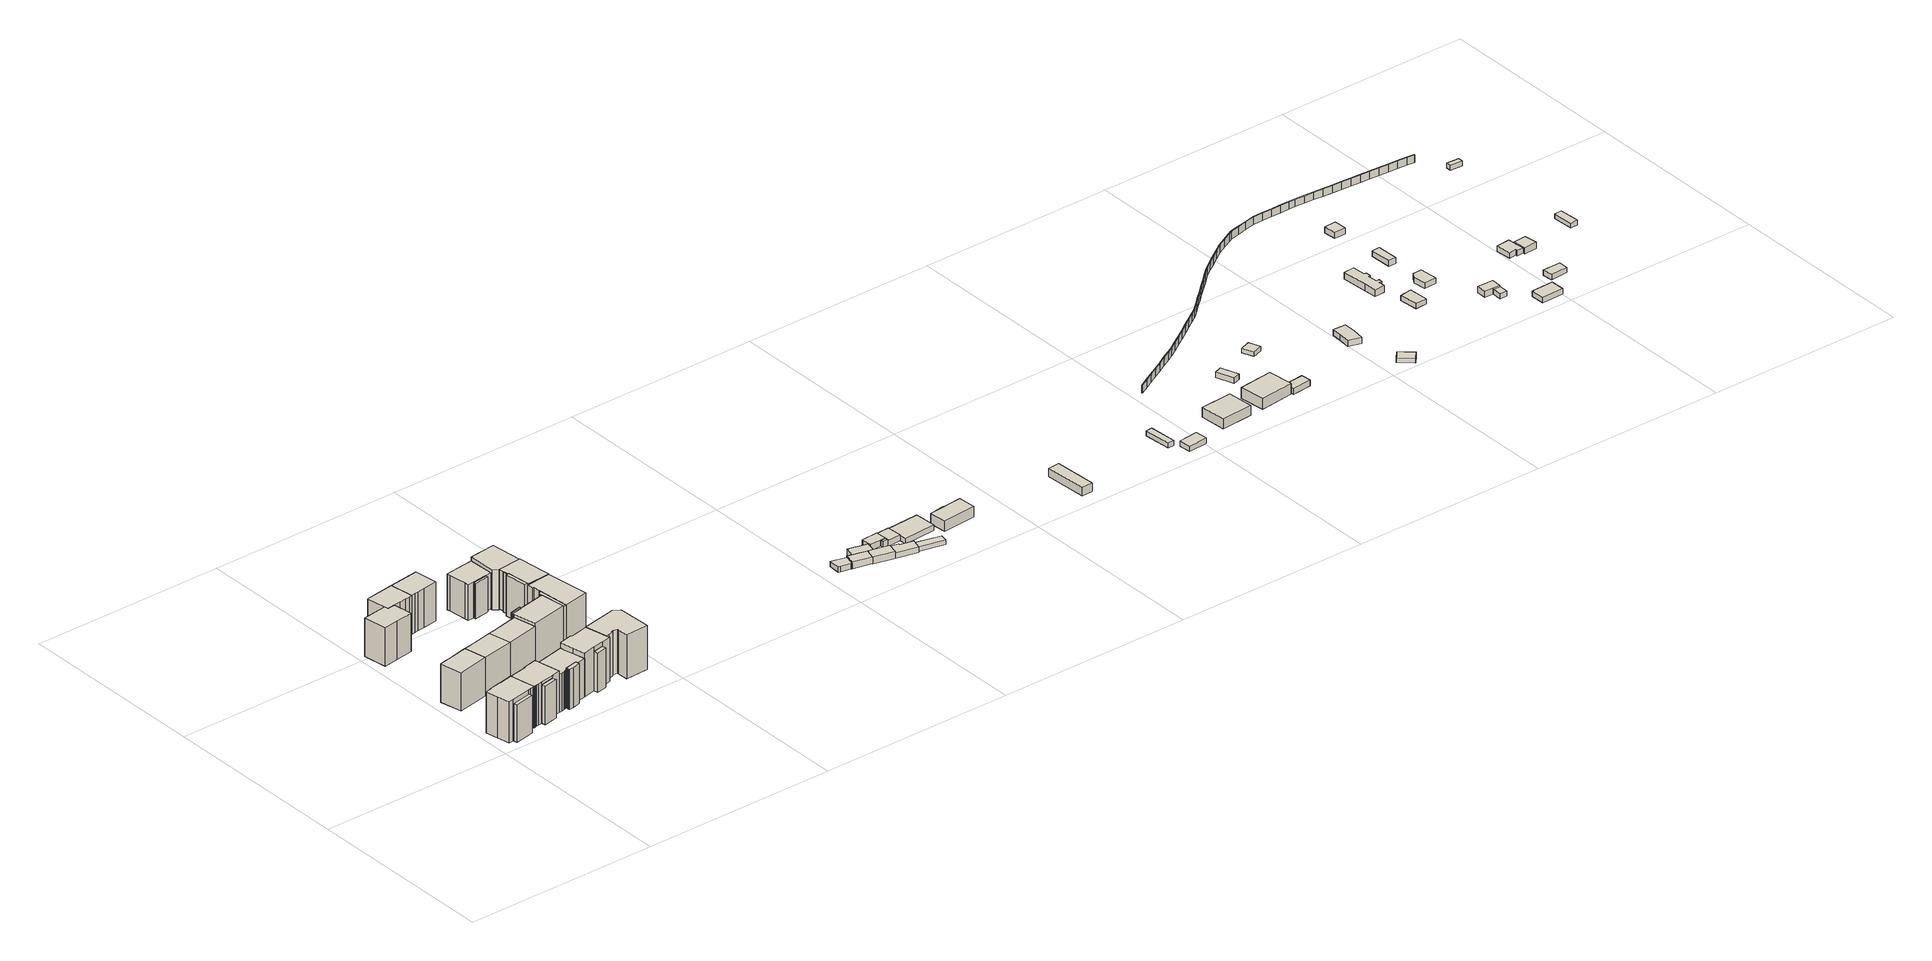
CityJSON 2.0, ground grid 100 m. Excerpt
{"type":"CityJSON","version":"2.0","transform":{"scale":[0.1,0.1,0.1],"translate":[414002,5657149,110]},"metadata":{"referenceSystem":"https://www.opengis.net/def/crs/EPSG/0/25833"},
"CityObjects":{
"building1":{"type":"Building","attributes":{"Gemeindeschluessel":14612000,"Geometrietyp2DReferenz":"3000","function":"31001_9998","roofType":"9999"},"children":["building1-1","building1-2"]},
"building1-1":{"type":"BuildingPart","attributes":{"Dachtyp_tdc":"tdcGableRoof","Dachneigung":29.09,"QualitaetDacherkennung":64,"Geometrietyp2DReferenz":"3000","measuredHeight":23.02,"roofType":"3100"},"parents":["building1"],"geometry":[{"type":"Solid","lod":"1","boundaries":[[[[0,1,2,3,4,5,6,7,8,9,10,11,12,13,14]],[[15,16,17,18,19,20,21,22,23,24,25,26,27,28,29]],[[14,16,15,0]],[[13,17,16,14]],[[12,18,17,13]],[[11,19,18,12]],[[10,20,19,11]],[[9,21,20,10]],[[8,22,21,9]],[[7,23,22,8]],[[6,24,23,7]],[[5,25,24,6]],[[4,26,25,5]],[[3,27,26,4]],[[2,28,27,3]],[[1,29,28,2]],[[0,15,29,1]]]]}]},
"building1-2":{"type":"BuildingPart","attributes":{"Dachtyp_tdc":"tdcGableRoof","Dachneigung":12.36,"QualitaetDacherkennung":15,"Geometrietyp2DReferenz":"3000","measuredHeight":20.59,"roofType":"3100"},"parents":["building1"],"geometry":[{"type":"Solid","lod":"1","boundaries":[[[[30,31,32,33]],[[34,35,18,17]],[[33,35,34,30]],[[32,18,35,33]],[[31,17,18,32]],[[30,34,17,31]]]]}]},
"building2":{"type":"Building","attributes":{"Dachtyp_tdc":"tdcFreeFormRoof","Gemeindeschluessel":14612000,"Dachneigung":36.77,"QualitaetDacherkennung":71,"Geometrietyp2DReferenz":"3000","measuredHeight":21.9,"function":"31001_9998","roofType":"5000"},"geometry":[{"type":"Solid","lod":"1","boundaries":[[[[36,37,38,39,40,41]],[[42,43,44,45,46,47]],[[41,43,42,36]],[[40,44,43,41]],[[39,45,44,40]],[[38,46,45,39]],[[37,47,46,38]],[[36,42,47,37]]]]}]},
"building3":{"type":"Building","attributes":{"Gemeindeschluessel":14612000,"Geometrietyp2DReferenz":"3000","function":"31001_9998","roofType":"9999"},"children":["building3-1","building3-2"]},
"building3-1":{"type":"BuildingPart","attributes":{"Dachtyp_tdc":"tdcFreeFormRoof","Dachneigung":67.17,"QualitaetDacherkennung":20,"Geometrietyp2DReferenz":"3000","measuredHeight":20.75,"roofType":"5000"},"parents":["building3"],"geometry":[{"type":"Solid","lod":"1","boundaries":[[[[48,49,50,51,52]],[[53,54,55,56,57]],[[52,54,53,48]],[[51,55,54,52]],[[50,56,55,51]],[[49,57,56,50]],[[48,53,57,49]]]]}]},
"building3-2":{"type":"BuildingPart","attributes":{"Dachtyp_tdc":"tdcGableRoof","Dachneigung":30.99,"QualitaetDacherkennung":61,"Geometrietyp2DReferenz":"3000","measuredHeight":23.22,"roofType":"3100"},"parents":["building3"],"geometry":[{"type":"Solid","lod":"1","boundaries":[[[[58,59,60,61,62,63,64,65,66,67,68,69,70,71,72,73,74]],[[57,56,75,76,77,78,79,80,81,82,83,84,85,86,87,88,53]],[[74,56,57,58]],[[73,75,56,74]],[[72,76,75,73]],[[71,77,76,72]],[[70,78,77,71]],[[69,79,78,70]],[[68,80,79,69]],[[67,81,80,68]],[[66,82,81,67]],[[65,83,82,66]],[[64,84,83,65]],[[63,85,84,64]],[[62,86,85,63]],[[61,87,86,62]],[[60,88,87,61]],[[59,53,88,60]],[[58,57,53,59]]]]}]},
"building4":{"type":"Building","attributes":{"Dachtyp_tdc":"tdcFreeFormRoof","Gemeindeschluessel":14612000,"Dachneigung":37.28,"QualitaetDacherkennung":62,"Geometrietyp2DReferenz":"3000","measuredHeight":21.94,"function":"31001_9998","roofType":"5000"},"geometry":[{"type":"Solid","lod":"1","boundaries":[[[[89,90,91,92,93,94,95]],[[96,97,98,99,100,101,102]],[[95,97,96,89]],[[94,98,97,95]],[[93,99,98,94]],[[92,100,99,93]],[[91,101,100,92]],[[90,102,101,91]],[[89,96,102,90]]]]}]},
"building5":{"type":"Building","attributes":{"Dachtyp_tdc":"tdcGableRoof","Gemeindeschluessel":14612000,"Dachneigung":36.84,"QualitaetDacherkennung":70,"Geometrietyp2DReferenz":"3000","measuredHeight":21.82,"function":"31001_9998","roofType":"3100"},"geometry":[{"type":"Solid","lod":"1","boundaries":[[[[103,37,104,105,106,107,108,38]],[[109,110,111,112,113,114,115,116]],[[38,110,109,103]],[[108,111,110,38]],[[107,112,111,108]],[[106,113,112,107]],[[105,114,113,106]],[[104,115,114,105]],[[37,116,115,104]],[[103,109,116,37]]]]}]},
"building6":{"type":"Building","attributes":{"Gemeindeschluessel":14612000,"Geometrietyp2DReferenz":"3000","function":"31001_9998","roofType":"9999"},"children":["building6-1","building6-2"]},
"building6-1":{"type":"BuildingPart","attributes":{"Dachtyp_tdc":"tdcPolyFlatRoof","Dachneigung":38.68,"QualitaetDacherkennung":18,"Geometrietyp2DReferenz":"3000","measuredHeight":21.32,"roofType":"2100"},"parents":["building6"],"geometry":[{"type":"Solid","lod":"1","boundaries":[[[[117,118,119,120,121,122,123,124,125]],[[126,127,128,129,130,131,132,133,134]],[[125,127,126,117]],[[124,128,127,125]],[[123,129,128,124]],[[122,130,129,123]],[[121,131,130,122]],[[120,132,131,121]],[[119,133,132,120]],[[118,134,133,119]],[[117,126,134,118]]]]}]},
"building6-2":{"type":"BuildingPart","attributes":{"Dachtyp_tdc":"tdcCutGableRoof","Dachneigung":0.071,"QualitaetDacherkennung":65,"Geometrietyp2DReferenz":"3000","measuredHeight":22.11,"roofType":"9999"},"parents":["building6"],"geometry":[{"type":"Solid","lod":"1","boundaries":[[[[135,136,137,138,139,140,141,142,143,144,145,146,147,148,149]],[[150,151,152,153,154,127,126,134,155,156,157,158,159,160,161]],[[149,151,150,135]],[[148,152,151,149]],[[147,153,152,148]],[[146,154,153,147]],[[145,127,154,146]],[[144,126,127,145]],[[143,134,126,144]],[[142,155,134,143]],[[141,156,155,142]],[[140,157,156,141]],[[139,158,157,140]],[[138,159,158,139]],[[137,160,159,138]],[[136,161,160,137]],[[135,150,161,136]]]]}]},
"building7":{"type":"Building","attributes":{"Dachtyp_tdc":"tdcFreeFormRoof","Gemeindeschluessel":14612000,"Dachneigung":36.92,"QualitaetDacherkennung":61,"Geometrietyp2DReferenz":"3000","measuredHeight":22,"function":"31001_9998","roofType":"5000"},"geometry":[{"type":"Solid","lod":"1","boundaries":[[[[162,163,164,165,95,94,93,166,167,168]],[[169,170,171,172,173,174,175,176,177,178]],[[168,170,169,162]],[[167,171,170,168]],[[166,172,171,167]],[[93,173,172,166]],[[94,174,173,93]],[[95,175,174,94]],[[165,176,175,95]],[[164,177,176,165]],[[163,178,177,164]],[[162,169,178,163]]]]}]},
"building8":{"type":"Building","attributes":{"Dachtyp_tdc":"tdcGableRoof","Gemeindeschluessel":14612000,"Dachneigung":36.83,"QualitaetDacherkennung":70,"Geometrietyp2DReferenz":"3000","measuredHeight":21.77,"function":"31001_9998","roofType":"3100"},"geometry":[{"type":"Solid","lod":"1","boundaries":[[[[179,180,181,182,106,104]],[[183,184,185,186,187,188]],[[104,184,183,179]],[[106,185,184,104]],[[182,186,185,106]],[[181,187,186,182]],[[180,188,187,181]],[[179,183,188,180]]]]}]},
"building9":{"type":"Building","attributes":{"Dachtyp_tdc":"tdcFreeFormRoof","Gemeindeschluessel":14612000,"Dachneigung":37.14,"QualitaetDacherkennung":63,"Geometrietyp2DReferenz":"3000","measuredHeight":22.23,"function":"31001_9998","roofType":"5000"},"geometry":[{"type":"Solid","lod":"1","boundaries":[[[[162,189,190,191,192,193,163]],[[194,195,196,197,198,199,200]],[[163,195,194,162]],[[193,196,195,163]],[[192,197,196,193]],[[191,198,197,192]],[[190,199,198,191]],[[189,200,199,190]],[[162,194,200,189]]]]}]},
"building10":{"type":"Building","attributes":{"Gemeindeschluessel":14612000,"Geometrietyp2DReferenz":"3000","function":"31001_9998","roofType":"9999"},"children":["building10-1","building10-2"]},
"building10-1":{"type":"BuildingPart","attributes":{"Dachtyp_tdc":"tdcFreeFormRoof","Dachneigung":75.57,"QualitaetDacherkennung":15,"Geometrietyp2DReferenz":"3000","measuredHeight":22.16,"roofType":"5000"},"parents":["building10"],"geometry":[{"type":"Solid","lod":"1","boundaries":[[[[201,202,203,204,205]],[[206,207,208,209,210]],[[205,207,206,201]],[[204,208,207,205]],[[203,209,208,204]],[[202,210,209,203]],[[201,206,210,202]]]]}]},
"building10-2":{"type":"BuildingPart","attributes":{"Dachtyp_tdc":"tdcGableRoof","Dachneigung":10,"QualitaetDacherkennung":59,"Geometrietyp2DReferenz":"3000","measuredHeight":22.99,"roofType":"3100"},"parents":["building10"],"geometry":[{"type":"Solid","lod":"1","boundaries":[[[[211,212,213,214,215,216,217,218,219,220,221,222,223,224,225]],[[226,209,208,207,227,228,229,230,231,232,233,234,235,236,237]],[[225,209,226,211]],[[224,208,209,225]],[[223,207,208,224]],[[222,227,207,223]],[[221,228,227,222]],[[220,229,228,221]],[[219,230,229,220]],[[218,231,230,219]],[[217,232,231,218]],[[216,233,232,217]],[[215,234,233,216]],[[214,235,234,215]],[[213,236,235,214]],[[212,237,236,213]],[[211,226,237,212]]]]}]},
"building11":{"type":"Building","attributes":{"Gemeindeschluessel":14612000,"Geometrietyp2DReferenz":"3000","function":"31001_9998","roofType":"9999"},"children":["building11-1","building11-2"]},
"building11-1":{"type":"BuildingPart","attributes":{"Dachtyp_tdc":"tdcFreeFormRoof","Dachneigung":55.86,"QualitaetDacherkennung":18,"Geometrietyp2DReferenz":"3000","measuredHeight":21.48,"roofType":"5000"},"parents":["building11"],"geometry":[{"type":"Solid","lod":"1","boundaries":[[[[238,239,240,241]],[[242,243,244,245]],[[241,243,242,238]],[[240,244,243,241]],[[239,245,244,240]],[[238,242,245,239]]]]}]},
"building11-2":{"type":"BuildingPart","attributes":{"Dachtyp_tdc":"tdcHipRoof","Dachneigung":10.14,"QualitaetDacherkennung":20,"Geometrietyp2DReferenz":"3000","measuredHeight":22.5,"roofType":"3200"},"parents":["building11"],"geometry":[{"type":"Solid","lod":"1","boundaries":[[[[246,247,248,249,250,251]],[[242,252,253,254,255,243]],[[251,252,242,246]],[[250,253,252,251]],[[249,254,253,250]],[[248,255,254,249]],[[247,243,255,248]],[[246,242,243,247]]]]}]},
"building12":{"type":"Building","attributes":{"Dachtyp_tdc":"tdcPolyFlatRoof","Gemeindeschluessel":14612000,"Dachneigung":0,"QualitaetDacherkennung":45,"Geometrietyp2DReferenz":"3000","measuredHeight":22.45,"function":"31001_9998","roofType":"1000"},"geometry":[{"type":"Solid","lod":"1","boundaries":[[[[256,257,258,259,260,261,262,263,264,265,266,267]],[[268,269,270,271,272,273,274,275,276,277,278,279]],[[267,269,268,256]],[[266,270,269,267]],[[265,271,270,266]],[[264,272,271,265]],[[263,273,272,264]],[[262,274,273,263]],[[261,275,274,262]],[[260,276,275,261]],[[259,277,276,260]],[[258,278,277,259]],[[257,279,278,258]],[[256,268,279,257]]]]}]},
"building13":{"type":"Building","attributes":{"Gemeindeschluessel":14612000,"Geometrietyp2DReferenz":"3000","function":"31001_9998","roofType":"9999"},"children":["building13-1","building13-2"]},
"building13-1":{"type":"BuildingPart","attributes":{"Dachtyp_tdc":"tdcFreeFormRoof","Dachneigung":71.21,"QualitaetDacherkennung":13,"Geometrietyp2DReferenz":"3000","measuredHeight":18.9,"roofType":"5000"},"parents":["building13"],"geometry":[{"type":"Solid","lod":"1","boundaries":[[[[280,281,282,283,284]],[[285,286,287,288,289]],[[283,286,285,284]],[[282,287,286,283]],[[281,288,287,282]],[[280,289,288,281]],[[284,285,289,280]]]]}]},
"building13-2":{"type":"BuildingPart","attributes":{"Dachtyp_tdc":"tdcCutGableRoof","Dachneigung":2.21,"QualitaetDacherkennung":39,"Geometrietyp2DReferenz":"3000","measuredHeight":20.53,"roofType":"9999"},"parents":["building13"],"geometry":[{"type":"Solid","lod":"1","boundaries":[[[[290,291,292,293,294,295,296,297,298,299,300,301,302,303]],[[304,305,306,307,308,309,310,311,287,286,285,312,313,314]],[[303,305,304,290]],[[302,306,305,303]],[[301,307,306,302]],[[300,308,307,301]],[[299,309,308,300]],[[298,310,309,299]],[[297,311,310,298]],[[296,287,311,297]],[[295,286,287,296]],[[294,285,286,295]],[[293,312,285,294]],[[292,313,312,293]],[[291,314,313,292]],[[290,304,314,291]]]]}]},
"building14":{"type":"Building","attributes":{"Gemeindeschluessel":14612000,"Geometrietyp2DReferenz":"3000","function":"31001_9998","roofType":"9999"},"children":["building14-1","building14-2"]},
"building14-1":{"type":"BuildingPart","attributes":{"Dachtyp_tdc":"tdcHipRoof","Dachneigung":38.44,"QualitaetDacherkennung":18,"Geometrietyp2DReferenz":"3000","measuredHeight":21,"roofType":"3200"},"parents":["building14"],"geometry":[{"type":"Solid","lod":"1","boundaries":[[[[315,316,317,318,319]],[[320,321,322,323,324]],[[319,321,320,315]],[[318,322,321,319]],[[317,323,322,318]],[[316,324,323,317]],[[315,320,324,316]]]]}]},
"building14-2":{"type":"BuildingPart","attributes":{"Dachtyp_tdc":"tdcPolyFlatRoof","Dachneigung":0,"QualitaetDacherkennung":39,"Geometrietyp2DReferenz":"3000","measuredHeight":20.38,"roofType":"1000"},"parents":["building14"],"geometry":[{"type":"Solid","lod":"1","boundaries":[[[[325,326,327,328,329,330,331]],[[332,320,324,333,334,335,336]],[[331,320,332,325]],[[330,324,320,331]],[[329,333,324,330]],[[328,334,333,329]],[[327,335,334,328]],[[326,336,335,327]],[[325,332,336,326]]]]}]},
"building15":{"type":"Building","attributes":{"Gemeindeschluessel":14612000,"Geometrietyp2DReferenz":"3000","function":"31001_9998","roofType":"9999"},"children":["building15-1","building15-2","building15-3"]},
"building15-1":{"type":"BuildingPart","attributes":{"Dachtyp_tdc":"tdcGableRoof","Dachneigung":25.75,"QualitaetDacherkennung":58,"Geometrietyp2DReferenz":"3000","measuredHeight":22.58,"roofType":"3100"},"parents":["building15"],"geometry":[{"type":"Solid","lod":"1","boundaries":[[[[337,338,339,340,341]],[[342,343,344,345,346]],[[341,343,342,337]],[[340,344,343,341]],[[339,345,344,340]],[[338,346,345,339]],[[337,342,346,338]]]]}]},
"building15-2":{"type":"BuildingPart","attributes":{"Dachtyp_tdc":"tdcGableRoof","Dachneigung":19.51,"QualitaetDacherkennung":25,"Geometrietyp2DReferenz":"3000","measuredHeight":22.26,"roofType":"3100"},"parents":["building15"],"geometry":[{"type":"Solid","lod":"1","boundaries":[[[[347,348,349,350]],[[344,351,352,345]],[[350,351,344,347]],[[349,352,351,350]],[[348,345,352,349]],[[347,344,345,348]]]]}]},
"building15-3":{"type":"BuildingPart","attributes":{"Dachtyp_tdc":"tdcGableRoof","Dachneigung":12.61,"QualitaetDacherkennung":37,"Geometrietyp2DReferenz":"3000","measuredHeight":21.84,"roofType":"3100"},"parents":["building15"],"geometry":[{"type":"Solid","lod":"1","boundaries":[[[[353,354,355,356,357,358,359]],[[360,361,362,363,343,342,364]],[[359,361,360,353]],[[358,362,361,359]],[[357,363,362,358]],[[356,343,363,357]],[[355,342,343,356]],[[354,364,342,355]],[[353,360,364,354]]]]}]},
"building16":{"type":"Building","attributes":{"Dachtyp_tdc":"tdcPolyFlatRoof","Gemeindeschluessel":14612000,"Dachneigung":0,"QualitaetDacherkennung":36,"Geometrietyp2DReferenz":"3000","measuredHeight":20.44,"function":"31001_9998","roofType":"1000"},"geometry":[{"type":"Solid","lod":"1","boundaries":[[[[365,366,367,368,369]],[[370,371,372,373,374]],[[369,371,370,365]],[[368,372,371,369]],[[367,373,372,368]],[[366,374,373,367]],[[365,370,374,366]]]]}]},
"building17":{"type":"Building","attributes":{"Dachtyp_tdc":"tdcPolyFlatRoof","Gemeindeschluessel":14612000,"Dachneigung":7.21,"QualitaetDacherkennung":86,"Geometrietyp2DReferenz":"3000","measuredHeight":3.05,"function":"31001_9998","roofType":"2100"},"geometry":[{"type":"Solid","lod":"1","boundaries":[[[[375,376,377,378,379,380]],[[381,382,383,384,385,386]],[[380,382,381,375]],[[379,383,382,380]],[[378,384,383,379]],[[377,385,384,378]],[[376,386,385,377]],[[375,381,386,376]]]]}]},
"building18":{"type":"Building","attributes":{"Dachtyp_tdc":"tdcPolyFlatRoof","Gemeindeschluessel":14612000,"Dachneigung":7.16,"QualitaetDacherkennung":84,"Geometrietyp2DReferenz":"3000","measuredHeight":3.78,"function":"31001_9998","roofType":"2100"},"geometry":[{"type":"Solid","lod":"1","boundaries":[[[[387,388,389,390]],[[391,392,393,394]],[[390,392,391,387]],[[389,393,392,390]],[[388,394,393,389]],[[387,391,394,388]]]]}]},
"building19":{"type":"Building","attributes":{"Dachtyp_tdc":"tdcPolyFlatRoof","Gemeindeschluessel":14612000,"Dachneigung":14.35,"QualitaetDacherkennung":66,"Geometrietyp2DReferenz":"3000","measuredHeight":3.66,"function":"31001_9998","roofType":"2100"},"geometry":[{"type":"Solid","lod":"1","boundaries":[[[[395,396,397,398]],[[399,400,401,402]],[[398,400,399,395]],[[397,401,400,398]],[[396,402,401,397]],[[395,399,402,396]]]]}]},
"building20":{"type":"Building","attributes":{"Dachtyp_tdc":"tdcPolyFlatRoof","Gemeindeschluessel":14612000,"Dachneigung":7.13,"QualitaetDacherkennung":85,"Geometrietyp2DReferenz":"3000","measuredHeight":3.88,"function":"31001_9998","roofType":"2100"},"geometry":[{"type":"Solid","lod":"1","boundaries":[[[[403,404,405,406]],[[407,408,409,410]],[[406,408,407,403]],[[405,409,408,406]],[[404,410,409,405]],[[403,407,410,404]]]]}]},
"building21":{"type":"Building","attributes":{"Dachtyp_tdc":"tdcFreeFormRoof","Gemeindeschluessel":14612000,"Dachneigung":11.91,"QualitaetDacherkennung":77,"Geometrietyp2DReferenz":"3000","measuredHeight":3.5,"function":"31001_9998","roofType":"5000"},"geometry":[{"type":"Solid","lod":"1","boundaries":[[[[411,412,413,414,415]],[[416,417,418,419,420]],[[415,417,416,411]],[[414,418,417,415]],[[413,419,418,414]],[[412,420,419,413]],[[411,416,420,412]]]]}]},
"building22":{"type":"Building","attributes":{"Dachtyp_tdc":"tdcPolyFlatRoof","Gemeindeschluessel":14612000,"Dachneigung":6.68,"QualitaetDacherkennung":74,"Geometrietyp2DReferenz":"3000","measuredHeight":3.14,"function":"31001_9998","roofType":"2100"},"geometry":[{"type":"Solid","lod":"1","boundaries":[[[[421,422,423,424]],[[418,425,426,419]],[[424,425,418,421]],[[423,426,425,424]],[[422,419,426,423]],[[421,418,419,422]]]]}]},
"building23":{"type":"Building","attributes":{"Dachtyp_tdc":"tdcPolyFlatRoof","Gemeindeschluessel":14612000,"Dachneigung":8.65,"QualitaetDacherkennung":85,"Geometrietyp2DReferenz":"3000","measuredHeight":3.24,"function":"31001_9998","roofType":"2100"},"geometry":[{"type":"Solid","lod":"1","boundaries":[[[[427,428,429,430,431,432,433,434,435]],[[408,407,436,437,438,439,440,441,442]],[[435,407,408,427]],[[434,436,407,435]],[[433,437,436,434]],[[432,438,437,433]],[[431,439,438,432]],[[430,440,439,431]],[[429,441,440,430]],[[428,442,441,429]],[[427,408,442,428]]]]}]},
"building24":{"type":"Building","attributes":{"Dachtyp_tdc":"tdcFreeFormRoof","Gemeindeschluessel":14612000,"Dachneigung":14.23,"QualitaetDacherkennung":86,"Geometrietyp2DReferenz":"3000","measuredHeight":3.47,"function":"31001_9998","roofType":"5000"},"geometry":[{"type":"Solid","lod":"1","boundaries":[[[[443,444,445,446,447,448]],[[449,450,451,452,453,454]],[[448,450,449,443]],[[447,451,450,448]],[[446,452,451,447]],[[445,453,452,446]],[[444,454,453,445]],[[443,449,454,444]]]]}]},
"building25":{"type":"Building","attributes":{"Dachtyp_tdc":"tdcPolyFlatRoof","Gemeindeschluessel":14612000,"Dachneigung":0,"QualitaetDacherkennung":53,"Geometrietyp2DReferenz":"3000","measuredHeight":2.46,"function":"31001_9998","roofType":"1000"},"geometry":[{"type":"Solid","lod":"1","boundaries":[[[[455,456,457,458]],[[459,460,461,462]],[[458,460,459,455]],[[457,461,460,458]],[[456,462,461,457]],[[455,459,462,456]]]]}]},
"building26":{"type":"Building","attributes":{"Dachtyp_tdc":"tdcFreeFormRoof","Gemeindeschluessel":14612000,"Dachneigung":10.05,"QualitaetDacherkennung":87,"Geometrietyp2DReferenz":"3000","measuredHeight":3.43,"function":"31001_9998","roofType":"5000"},"geometry":[{"type":"Solid","lod":"1","boundaries":[[[[463,464,465,466,467,468]],[[469,470,471,472,473,474]],[[468,470,469,463]],[[467,471,470,468]],[[466,472,471,467]],[[465,473,472,466]],[[464,474,473,465]],[[463,469,474,464]]]]}]},
"building27":{"type":"Building","attributes":{"Dachtyp_tdc":"tdcFreeFormRoof","Gemeindeschluessel":14612000,"Dachneigung":37.76,"QualitaetDacherkennung":72,"Geometrietyp2DReferenz":"3000","measuredHeight":7.18,"function":"31001_9998","roofType":"5000"},"geometry":[{"type":"Solid","lod":"1","boundaries":[[[[475,476,477,478,479]],[[480,481,482,483,484]],[[479,481,480,475]],[[478,482,481,479]],[[477,483,482,478]],[[476,484,483,477]],[[475,480,484,476]]]]}]},
"building28":{"type":"Building","attributes":{"Dachtyp_tdc":"tdcGableRoof","Gemeindeschluessel":14612000,"Dachneigung":11.08,"QualitaetDacherkennung":70,"Geometrietyp2DReferenz":"3000","measuredHeight":3.24,"function":"31001_9998","roofType":"3100"},"geometry":[{"type":"Solid","lod":"1","boundaries":[[[[485,486,487,488]],[[489,481,490,491]],[[488,481,489,485]],[[487,490,481,488]],[[486,491,490,487]],[[485,489,491,486]]]]}]},
"building29":{"type":"Building","attributes":{"Dachtyp_tdc":"tdcPolyFlatRoof","Gemeindeschluessel":14612000,"Dachneigung":15.34,"QualitaetDacherkennung":88,"Geometrietyp2DReferenz":"3000","measuredHeight":5.11,"function":"31001_9998","roofType":"2100"},"geometry":[{"type":"Solid","lod":"1","boundaries":[[[[492,493,494,495]],[[496,497,498,499]],[[495,497,496,492]],[[494,498,497,495]],[[493,499,498,494]],[[492,496,499,493]]]]}]},
"building30":{"type":"Building","attributes":{"Dachtyp_tdc":"tdcPolyFlatRoof","Gemeindeschluessel":14612000,"Dachneigung":0,"QualitaetDacherkennung":87,"Geometrietyp2DReferenz":"3000","measuredHeight":2.62,"function":"31001_9998","roofType":"1000"},"geometry":[{"type":"Solid","lod":"1","boundaries":[[[[500,501,502,503]],[[504,505,506,507]],[[503,505,504,500]],[[502,506,505,503]],[[501,507,506,502]],[[500,504,507,501]]]]}]},
"building31":{"type":"Building","attributes":{"Dachtyp_tdc":"tdcPolyFlatRoof","Gemeindeschluessel":14612000,"Dachneigung":0,"QualitaetDacherkennung":70,"Geometrietyp2DReferenz":"3000","measuredHeight":2.85,"function":"31001_9998","roofType":"1000"},"geometry":[{"type":"Solid","lod":"1","boundaries":[[[[508,509,510,511]],[[512,513,514,515]],[[511,513,512,508]],[[510,514,513,511]],[[509,515,514,510]],[[508,512,515,509]]]]}]},
"building32":{"type":"Building","attributes":{"Dachtyp_tdc":"tdcPolyFlatRoof","Gemeindeschluessel":14612000,"Dachneigung":4.57,"QualitaetDacherkennung":61,"Geometrietyp2DReferenz":"3000","measuredHeight":5.56,"function":"31001_9998","roofType":"2100"},"geometry":[{"type":"Solid","lod":"1","boundaries":[[[[516,517,518,519]],[[520,521,522,523]],[[519,521,520,516]],[[518,522,521,519]],[[517,523,522,518]],[[516,520,523,517]]]]}]},
"building33":{"type":"Building","attributes":{"Dachtyp_tdc":"tdcPolyFlatRoof","Gemeindeschluessel":14612000,"Dachneigung":0,"QualitaetDacherkennung":90,"Geometrietyp2DReferenz":"3000","measuredHeight":5.47,"function":"31001_9998","roofType":"1000"},"geometry":[{"type":"Solid","lod":"1","boundaries":[[[[524,525,526,527]],[[528,529,530,531]],[[527,529,528,524]],[[526,530,529,527]],[[525,531,530,526]],[[524,528,531,525]]]]}]},
"building34":{"type":"Building","attributes":{"Dachtyp_tdc":"tdcGableRoof","Gemeindeschluessel":14612000,"Dachneigung":18.79,"QualitaetDacherkennung":52,"Geometrietyp2DReferenz":"3000","measuredHeight":3.22,"function":"31001_9998","roofType":"3100"},"geometry":[{"type":"Solid","lod":"1","boundaries":[[[[532,533,534,535]],[[536,537,538,539]],[[535,537,536,532]],[[534,538,537,535]],[[533,539,538,534]],[[532,536,539,533]]]]}]},
"building35":{"type":"Building","attributes":{"Dachtyp_tdc":"tdcPolyFlatRoof","Gemeindeschluessel":14612000,"Dachneigung":6.72,"QualitaetDacherkennung":81,"Geometrietyp2DReferenz":"3000","measuredHeight":3.3,"function":"31001_9998","roofType":"2100"},"geometry":[{"type":"Solid","lod":"1","boundaries":[[[[540,541,542,543]],[[544,545,546,547]],[[543,545,544,540]],[[542,546,545,543]],[[541,547,546,542]],[[540,544,547,541]]]]}]},
"building36":{"type":"Building","attributes":{"Dachtyp_tdc":"tdcGableRoof","Gemeindeschluessel":14612000,"Dachneigung":14.67,"QualitaetDacherkennung":86,"Geometrietyp2DReferenz":"3000","measuredHeight":2.71,"function":"31001_9998","roofType":"3100"},"geometry":[{"type":"Solid","lod":"1","boundaries":[[[[548,549,550,551]],[[552,553,554,555]],[[551,553,552,548]],[[550,554,553,551]],[[549,555,554,550]],[[548,552,555,549]]]]}]},
"building37":{"type":"Building","attributes":{"Dachtyp_tdc":"tdcPolyFlatRoof","Gemeindeschluessel":14612000,"Dachneigung":0,"QualitaetDacherkennung":69,"Geometrietyp2DReferenz":"3000","measuredHeight":3.07,"function":"31001_9998","roofType":"1000"},"geometry":[{"type":"Solid","lod":"1","boundaries":[[[[556,557,558,559,560,561]],[[562,563,564,565,566,567]],[[561,563,562,556]],[[560,564,563,561]],[[559,565,564,560]],[[558,566,565,559]],[[557,567,566,558]],[[556,562,567,557]]]]}]},
"building38":{"type":"Building","attributes":{"Dachtyp_tdc":"tdcPolyFlatRoof","Gemeindeschluessel":14612000,"Dachneigung":3.72,"QualitaetDacherkennung":69,"Geometrietyp2DReferenz":"3000","measuredHeight":2.58,"function":"31001_9998","roofType":"2100"},"geometry":[{"type":"Solid","lod":"1","boundaries":[[[[568,569,570,571]],[[572,573,574,575]],[[571,573,572,568]],[[570,574,573,571]],[[569,575,574,570]],[[568,572,575,569]]]]}]},
"building39":{"type":"Building","attributes":{"Erfassungsdatum_Objekt":"2022-03-29","Art":2000,"BodenHoehe":0,"gemHoehe":0,"BauwerkHoehe":3,"Gemeindeschluessel":"14612000","Geometrietyp2DReferenz":"3000","measuredHeight":3,"function":"51009_1700"},"geometry":[{"type":"Solid","lod":"1","boundaries":[[[[576,577,578,579,580,581,582,583,584,585,586,587,588,589,590,591,592,593,594,595,596,597,598,599,600,601,602,603,604,605,606,607,608,609,610,611,612,613,614,615,616,617,618,619,620,621,622,623,624,625,626,627,628,629,630,631,632,633,634,635,636,637,638,639,640,641,642,643,644,645,646,647,648,649,650,651,652,653,654,655,656,657,658,659,660,661,662,663,664,665,666,667,668,669,670,671,672,673,674,675,676]],[[677,678,679,680,681,682,683,684,685,686,687,688,689,690,691,692,693,694,695,696,697,698,699,700,701,702,703,704,705,706,707,708,709,710,711,712,713,714,715,716,717,718,719,720,721,722,723,724,725,726,727,728,729,730,731,732,733,734,735,736,737,738,739,740,741,742,743,744,745,746,747,748,749,750,751,752,753,754,755,756,757,758,759,760,761,762,763,764,765,766,767,768,769,770,771,772,773,774,775,776,777]],[[676,678,677,576]],[[675,679,678,676]],[[674,680,679,675]],[[673,681,680,674]],[[672,682,681,673]],[[671,683,682,672]],[[670,684,683,671]],[[669,685,684,670]],[[668,686,685,669]],[[667,687,686,668]],[[666,688,687,667]],[[665,689,688,666]],[[664,690,689,665]],[[663,691,690,664]],[[662,692,691,663]],[[661,693,692,662]],[[660,694,693,661]],[[659,695,694,660]],[[658,696,695,659]],[[657,697,696,658]],[[656,698,697,657]],[[655,699,698,656]],[[654,700,699,655]],[[653,701,700,654]],[[652,702,701,653]],[[651,703,702,652]],[[650,704,703,651]],[[649,705,704,650]],[[648,706,705,649]],[[647,707,706,648]],[[646,708,707,647]],[[645,709,708,646]],[[644,710,709,645]],[[643,711,710,644]],[[642,712,711,643]],[[641,713,712,642]],[[640,714,713,641]],[[639,715,714,640]],[[638,716,715,639]],[[637,717,716,638]],[[636,718,717,637]],[[635,719,718,636]],[[634,720,719,635]],[[633,721,720,634]],[[632,722,721,633]],[[631,723,722,632]],[[630,724,723,631]],[[629,725,724,630]],[[628,726,725,629]],[[627,727,726,628]],[[626,728,727,627]],[[625,729,728,626]],[[624,730,729,625]],[[623,731,730,624]],[[622,732,731,623]],[[621,733,732,622]],[[620,734,733,621]],[[619,735,734,620]],[[618,736,735,619]],[[617,737,736,618]],[[616,738,737,617]],[[615,739,738,616]],[[614,740,739,615]],[[613,741,740,614]],[[612,742,741,613]],[[611,743,742,612]],[[610,744,743,611]],[[609,745,744,610]],[[608,746,745,609]],[[607,747,746,608]],[[606,748,747,607]],[[605,749,748,606]],[[604,750,749,605]],[[603,751,750,604]],[[602,752,751,603]],[[601,753,752,602]],[[600,754,753,601]],[[599,755,754,600]],[[598,756,755,599]],[[597,757,756,598]],[[596,758,757,597]],[[595,759,758,596]],[[594,760,759,595]],[[593,761,760,594]],[[592,762,761,593]],[[591,763,762,592]],[[590,764,763,591]],[[589,765,764,590]],[[588,766,765,589]],[[587,767,766,588]],[[586,768,767,587]],[[585,769,768,586]],[[584,770,769,585]],[[583,771,770,584]],[[582,772,771,583]],[[581,773,772,582]],[[580,774,773,581]],[[579,775,774,580]],[[578,776,775,579]],[[577,777,776,578]],[[576,677,777,577]]]]}]},
"building40":{"type":"Building","attributes":{"Dachtyp_tdc":"tdcHipAndGableRoof","Gemeindeschluessel":14612000,"Dachneigung":10.3,"QualitaetDacherkennung":57,"Geometrietyp2DReferenz":"3000","measuredHeight":2.9,"function":"31001_9998","roofType":"5000"},"geometry":[{"type":"Solid","lod":"1","boundaries":[[[[778,779,780,781]],[[782,783,784,785]],[[781,783,782,778]],[[780,784,783,781]],[[779,785,784,780]],[[778,782,785,779]]]]}]},
"building41":{"type":"Building","attributes":{"Dachtyp_tdc":"tdcFreeFormRoof","Gemeindeschluessel":14612000,"Dachneigung":19.07,"QualitaetDacherkennung":71,"Geometrietyp2DReferenz":"3000","measuredHeight":4.33,"function":"31001_9998","roofType":"5000"},"geometry":[{"type":"Solid","lod":"1","boundaries":[[[[786,787,788,789,790,791,792,793,794,795,796,797,798]],[[799,800,801,802,803,804,805,806,807,808,809,810,811]],[[798,800,799,786]],[[797,801,800,798]],[[796,802,801,797]],[[795,803,802,796]],[[794,804,803,795]],[[793,805,804,794]],[[792,806,805,793]],[[791,807,806,792]],[[790,808,807,791]],[[789,809,808,790]],[[788,810,809,789]],[[787,811,810,788]],[[786,799,811,787]]]]}]},
"building42":{"type":"Building","attributes":{"Dachtyp_tdc":"tdcPolyFlatRoof","Gemeindeschluessel":14612000,"Dachneigung":4.78,"QualitaetDacherkennung":70,"Geometrietyp2DReferenz":"3000","measuredHeight":3.18,"function":"31001_9998","roofType":"2100"},"geometry":[{"type":"Solid","lod":"1","boundaries":[[[[812,813,814,815,816]],[[817,818,819,820,821]],[[816,818,817,812]],[[815,819,818,816]],[[814,820,819,815]],[[813,821,820,814]],[[812,817,821,813]]]]}]},
"building43":{"type":"Building","attributes":{"Dachtyp_tdc":"tdcPolyFlatRoof","Gemeindeschluessel":14612000,"Dachneigung":0,"QualitaetDacherkennung":57,"Geometrietyp2DReferenz":"3000","measuredHeight":2.92,"function":"31001_9998","roofType":"1000"},"geometry":[{"type":"Solid","lod":"1","boundaries":[[[[822,823,824,825]],[[826,827,828,829]],[[825,827,826,822]],[[824,828,827,825]],[[823,829,828,824]],[[822,826,829,823]]]]}]},
"building44":{"type":"Building","attributes":{"Gemeindeschluessel":14612000,"Geometrietyp2DReferenz":"3000","function":"31001_9998","roofType":"9999"},"children":["building44-1","building44-2"]},
"building44-1":{"type":"BuildingPart","attributes":{"Dachtyp_tdc":"tdcPolyFlatRoof","Dachneigung":0,"QualitaetDacherkennung":91,"Geometrietyp2DReferenz":"3000","measuredHeight":3.07,"roofType":"1000"},"parents":["building44"],"geometry":[{"type":"Solid","lod":"1","boundaries":[[[[830,831,832,833,834]],[[835,836,837,838,839]],[[834,836,835,830]],[[833,837,836,834]],[[832,838,837,833]],[[831,839,838,832]],[[830,835,839,831]]]]}]},
"building44-2":{"type":"BuildingPart","attributes":{"Dachtyp_tdc":"tdcPolyFlatRoof","Dachneigung":3.45,"QualitaetDacherkennung":73,"Geometrietyp2DReferenz":"3000","measuredHeight":2.69,"roofType":"2100"},"parents":["building44"],"geometry":[{"type":"Solid","lod":"1","boundaries":[[[[840,841,842,843]],[[837,836,844,845]],[[843,836,837,840]],[[842,844,836,843]],[[841,845,844,842]],[[840,837,845,841]]]]}]},
"building45":{"type":"Building","attributes":{"Dachtyp_tdc":"tdcPolyFlatRoof","Gemeindeschluessel":14612000,"Dachneigung":3.42,"QualitaetDacherkennung":88,"Geometrietyp2DReferenz":"3000","measuredHeight":3.11,"function":"31001_9998","roofType":"2100"},"geometry":[{"type":"Solid","lod":"1","boundaries":[[[[846,847,848,849]],[[850,851,852,853]],[[849,851,850,846]],[[848,852,851,849]],[[847,853,852,848]],[[846,850,853,847]]]]}]},
"building46":{"type":"Building","attributes":{"Dachtyp_tdc":"tdcPolyFlatRoof","Gemeindeschluessel":14612000,"Dachneigung":2.73,"QualitaetDacherkennung":75,"Geometrietyp2DReferenz":"3000","measuredHeight":2.98,"function":"31001_9998","roofType":"2100"},"geometry":[{"type":"Solid","lod":"1","boundaries":[[[[854,855,856,857]],[[858,859,860,861]],[[857,859,858,854]],[[856,860,859,857]],[[855,861,860,856]],[[854,858,861,855]]]]}]},
"building47":{"type":"Building","attributes":{"Dachtyp_tdc":"tdcPolyFlatRoof","Gemeindeschluessel":14612000,"Dachneigung":6.97,"QualitaetDacherkennung":82,"Geometrietyp2DReferenz":"3000","measuredHeight":3.01,"function":"31001_9998","roofType":"2100"},"geometry":[{"type":"Solid","lod":"1","boundaries":[[[[862,863,864,865]],[[866,867,868,869]],[[865,867,866,862]],[[864,868,867,865]],[[863,869,868,864]],[[862,866,869,863]]]]}]},
"building48":{"type":"Building","attributes":{"Gemeindeschluessel":14612000,"Geometrietyp2DReferenz":"3000","function":"31001_9998","roofType":"9999"},"children":["building48-1","building48-2"]},
"building48-1":{"type":"BuildingPart","attributes":{"Dachtyp_tdc":"tdcHipAndGableRoof","Dachneigung":17.77,"QualitaetDacherkennung":63,"Geometrietyp2DReferenz":"3000","measuredHeight":3.82,"roofType":"5000"},"parents":["building48"],"geometry":[{"type":"Solid","lod":"1","boundaries":[[[[870,871,872,873,874]],[[875,876,877,878,879]],[[874,876,875,870]],[[873,877,876,874]],[[872,878,877,873]],[[871,879,878,872]],[[870,875,879,871]]]]}]},
"building48-2":{"type":"BuildingPart","attributes":{"Dachtyp_tdc":"tdcPolyFlatRoof","Dachneigung":0,"QualitaetDacherkennung":79,"Geometrietyp2DReferenz":"3000","measuredHeight":2.75,"roofType":"1000"},"parents":["building48"],"geometry":[{"type":"Solid","lod":"1","boundaries":[[[[880,881,882,883,884,885,886,887]],[[876,888,889,890,891,892,893,877]],[[887,888,876,880]],[[886,889,888,887]],[[885,890,889,886]],[[884,891,890,885]],[[883,892,891,884]],[[882,893,892,883]],[[881,877,893,882]],[[880,876,877,881]]]]}]},
"building49":{"type":"Building","attributes":{"Dachtyp_tdc":"tdcPolyFlatRoof","Gemeindeschluessel":14612000,"Dachneigung":2.87,"QualitaetDacherkennung":80,"Geometrietyp2DReferenz":"3000","measuredHeight":2.46,"function":"31001_9998","roofType":"2100"},"geometry":[{"type":"Solid","lod":"1","boundaries":[[[[894,895,896,897]],[[898,899,900,901]],[[897,899,898,894]],[[896,900,899,897]],[[895,901,900,896]],[[894,898,901,895]]]]}]},
"building50":{"type":"Building","attributes":{"Dachtyp_tdc":"tdcPolyFlatRoof","Gemeindeschluessel":14612000,"Dachneigung":7.48,"QualitaetDacherkennung":81,"Geometrietyp2DReferenz":"3000","measuredHeight":2.61,"function":"31001_9998","roofType":"2100"},"geometry":[{"type":"Solid","lod":"1","boundaries":[[[[902,903,904,905]],[[906,907,908,909]],[[905,907,906,902]],[[904,908,907,905]],[[903,909,908,904]],[[902,906,909,903]]]]}]}
},
"vertices":[
[201,59,241],[207,60,241],[212,61,241],[199,127,241],[187,192,241],[113,177,241],[112,179,241],[50,168,241],[51,165,241],[21,159,241],[33,95,241],[46,29,241],[72,34,241],[175,54,241],[190,57,241],[201,59,30],[190,57,30],[175,54,30],[72,34,30],[46,29,30],[33,95,30],[21,159,30],[51,165,30],[50,168,30],[112,179,30],[113,177,30],[187,192,30],[199,127,30],[212,61,30],[207,60,30],
[179,33,221],[175,54,221],[72,34,221],[76,13,221],[179,33,30],[76,13,30],
[53,370,226],[214,401,226],[192,516,226],[82,494,226],[64,491,226],[31,484,226],[53,370,29],[31,484,29],[64,491,29],[82,494,29],[192,516,29],[214,401,29],
[335,83,225],[335,84,225],[262,70,225],[265,51,225],[339,65,225],[335,83,29],[339,65,29],[265,51,29],[262,70,29],[335,84,29],
[335,84,240],[335,83,240],[379,92,240],[366,158,240],[354,223,240],[352,223,240],[351,228,240],[281,214,240],[282,210,240],[187,192,240],[199,126,240],[212,61,240],[219,62,240],[223,63,240],[230,65,240],[242,67,240],[262,70,240],[242,67,29],[230,65,29],[223,63,29],[219,62,29],[212,61,29],[199,126,29],[187,192,29],[282,210,29],[281,214,29],[351,228,29],[352,223,29],[354,223,29],[366,158,29],[379,92,29],
[9,985,230],[26,864,230],[104,876,230],[192,889,230],[178,987,230],[139,982,230],[136,1003,230],[9,985,34],[136,1003,34],[139,982,34],[178,987,34],[192,889,34],[104,876,34],[26,864,34],
[203,459,226],[379,432,226],[367,491,226],[356,548,226],[245,526,226],[226,522,226],[203,459,30],[192,516,30],[226,522,30],[245,526,30],[356,548,30],[367,491,30],[379,432,30],[214,401,30],
[490,116,233],[426,102,233],[427,95,233],[428,90,233],[429,85,233],[430,82,233],[454,87,233],[494,96,233],[490,113,233],[490,116,28],[490,113,28],[494,96,28],[454,87,28],[430,82,28],[429,85,28],[428,90,28],[427,95,28],[426,102,28],
[354,223,224],[358,203,224],[376,108,224],[379,92,224],[396,95,224],[411,99,224],[415,100,224],[422,101,224],[426,102,224],[490,116,224],[490,113,224],[546,124,224],[543,143,224],[523,239,224],[520,258,224],[354,223,28],[520,258,28],[523,239,28],[543,143,28],[546,124,28],[422,101,28],[415,100,28],[411,99,28],[396,95,28],[379,92,28],[376,108,28],[358,203,28],
[287,1002,230],[271,1122,230],[197,1112,230],[122,1102,230],[216,993,230],[251,997,230],[274,1000,230],[287,1002,33],[274,1000,33],[251,997,33],[216,993,33],[178,987,33],[139,982,33],[136,1003,33],[122,1102,33],[197,1112,33],[271,1122,33],
[546,465,226],[523,581,226],[409,558,226],[387,553,226],[546,465,31],[379,432,31],[356,548,31],[387,553,31],[409,558,31],[523,581,31],
[310,1005,230],[330,1008,230],[368,1013,230],[441,1023,230],[426,1142,230],[287,1002,31],[271,1122,31],[426,1142,31],[441,1023,31],[368,1013,31],[330,1008,31],[310,1005,31],
[616,117,228],[671,129,228],[667,147,228],[667,150,228],[611,138,228],[616,117,27],[611,138,27],[667,150,27],[667,147,27],[671,129,27],
[716,157,251],[715,161,251],[712,173,251],[701,224,251],[687,290,251],[594,270,251],[593,276,251],[522,260,251],[520,258,251],[534,188,251],[546,124,251],[611,139,251],[611,138,251],[667,150,251],[667,147,251],[716,157,27],[611,139,27],[546,124,27],[534,188,27],[520,258,27],[522,260,27],[593,276,27],[594,270,27],[687,290,27],[701,224,27],[712,173,27],[715,161,27],
[580,603,244],[579,612,244],[520,600,244],[521,592,244],[580,603,32],[521,592,32],[520,600,32],[579,612,32],
[580,603,242],[521,592,242],[523,581,242],[546,465,242],[734,501,242],[718,630,242],[718,630,32],[734,501,32],[546,465,32],[523,581,32],
[784,125,252],[905,130,252],[898,302,252],[867,325,252],[687,290,252],[712,173,252],[727,177,252],[754,183,252],[753,189,252],[763,191,252],[782,185,252],[782,177,252],[784,125,28],[782,177,28],[782,185,28],[763,191,28],[753,189,28],[754,183,28],[727,177,28],[712,173,28],[687,290,28],[867,325,28],[898,302,28],[905,130,28],
[582,922,216],[658,931,216],[657,940,216],[656,941,216],[581,932,216],[581,932,35],[656,941,35],[657,940,35],[658,931,35],[582,922,35],
[534,1058,219],[536,1041,219],[546,948,219],[548,929,219],[581,932,219],[656,941,219],[657,940,219],[686,945,219],[687,934,219],[686,964,219],[682,1057,219],[682,1075,219],[635,1070,219],[573,1063,219],[534,1058,35],[573,1063,35],[635,1070,35],[682,1075,35],[682,1057,35],[686,964,35],[687,934,35],[686,945,35],[548,929,35],[546,948,35],[536,1041,35],
[752,504,237],[738,674,237],[716,640,237],[718,630,237],[734,501,237],[752,504,34],[734,501,34],[718,630,34],[716,640,34],[738,674,34],
[882,529,238],[855,751,238],[726,739,238],[729,707,238],[735,707,238],[738,674,238],[752,504,238],[882,529,34],[735,707,34],[729,707,34],[726,739,34],[855,751,34],
[714,885,242],[709,885,242],[713,853,242],[726,739,242],[732,740,242],[714,885,38],[732,740,38],[726,739,38],[713,853,38],[709,885,38],
[726,739,248],[713,853,248],[698,851,248],[710,737,248],[710,737,38],[698,851,38],
[836,927,241],[711,916,241],[714,885,241],[732,740,241],[855,751,241],[851,780,241],[845,839,241],[836,927,38],[845,839,38],[851,780,38],[855,751,38],[711,916,38],
[687,934,239],[711,916,239],[836,927,239],[819,1091,239],[682,1075,239],[687,934,34],[682,1075,34],[819,1091,34],[836,927,34],[711,916,34],
[2066,224,59],[2119,213,59],[2124,212,59],[2138,266,59],[2061,285,59],[2058,227,59],[2066,224,32],[2058,227,32],[2061,285,32],[2138,266,32],[2124,212,32],[2119,213,32],
[2236,242,65],[2138,266,65],[2124,212,65],[2222,188,65],[2236,242,31],[2222,188,31],[2124,212,31],[2138,266,31],
[2169,266,60],[2267,242,60],[2279,293,60],[2181,317,60],[2169,266,30],[2181,317,30],[2279,293,30],[2267,242,30],
[2340,216,66],[2236,242,66],[2222,188,66],[2326,162,66],[2340,216,30],[2326,162,30],[2222,188,30],[2236,242,30],
[2280,332,62],[2283,278,62],[2342,282,62],[2368,283,62],[2365,338,62],[2280,332,30],[2365,338,30],[2368,283,30],[2342,282,30],[2283,278,30],
[2368,283,60],[2342,282,60],[2343,265,60],[2369,266,60],[2369,266,30],[2343,265,30],
[2326,162,58],[2438,135,58],[2440,141,58],[2450,180,58],[2452,188,58],[2385,204,58],[2387,211,58],[2341,222,58],[2340,216,58],[2341,222,30],[2387,211,30],[2385,204,30],[2452,188,30],[2450,180,30],[2440,141,30],[2438,135,30],
[2368,283,58],[2369,266,58],[2369,261,58],[2439,265,58],[2434,342,58],[2365,338,58],[2368,283,28],[2365,338,28],[2434,342,28],[2439,265,28],[2369,261,28],[2369,266,28],
[2569,110,55],[2578,148,55],[2450,180,55],[2440,141,55],[2569,110,31],[2440,141,31],[2450,180,31],[2578,148,31],
[2434,342,55],[2439,265,55],[2441,230,55],[2608,240,55],[2606,275,55],[2602,351,55],[2434,342,27],[2602,351,27],[2606,275,27],[2608,240,27],[2441,230,27],[2439,265,27],
[2631,290,82],[2638,202,82],[2814,217,82],[2807,305,82],[2737,299,82],[2631,290,28],[2737,299,28],[2807,305,28],[2814,217,28],[2638,202,28],
[2734,329,58],[2688,325,58],[2690,295,58],[2737,299,58],[2734,329,28],[2690,295,28],[2688,325,28],
[3338,43,81],[3327,261,81],[3268,258,81],[3280,40,81],[3338,43,38],[3280,40,38],[3268,258,38],[3327,261,38],
[3827,117,61],[3859,119,61],[3849,259,61],[3817,257,61],[3827,117,35],[3817,257,35],[3849,259,35],[3859,119,35],
[3881,34,63],[3981,43,63],[3976,106,63],[3876,96,63],[3881,34,35],[3876,96,35],[3976,106,35],[3981,43,35],
[4113,89,86],[4278,101,86],[4269,234,86],[4104,222,86],[4113,89,36],[4104,222,36],[4269,234,36],[4278,101,36],
[4352,109,89],[4529,130,89],[4514,259,89],[4337,239,89],[4352,109,34],[4337,239,34],[4514,259,34],[4529,130,34],
[4399,459,61],[4361,446,61],[4393,355,61],[4431,369,61],[4399,459,33],[4431,369,33],[4393,355,33],[4361,446,33],
[4629,178,66],[4529,168,66],[4534,118,66],[4634,128,66],[4629,178,36],[4634,128,36],[4534,118,36],[4529,168,36],
[4616,490,44],[4667,509,44],[4645,567,44],[4592,550,44],[4616,490,21],[4592,550,21],[4645,567,21],[4667,509,21],
[4978,291,57],[5043,273,57],[5053,340,57],[5053,398,57],[4989,402,57],[4986,351,57],[4978,291,26],[4986,351,26],[4989,402,26],[5053,398,26],[5053,340,26],[5043,273,26],
[5160,39,47],[5096,95,47],[5062,56,47],[5126,1,47],[5160,39,23],[5126,1,23],[5062,56,23],[5096,95,23],
[4033,555,68],[4036,551,68],[4080,574,68],[4124,598,68],[4168,622,68],[4212,646,68],[4256,670,68],[4300,693,68],[4330,709,68],[4330,710,68],[4371,737,68],[4413,765,68],[4455,792,68],[4497,820,68],[4538,847,68],[4580,875,68],[4610,895,68],[4648,928,68],[4685,962,68],[4722,995,68],[4759,1029,68],[4796,1062,68],[4834,1096,68],[4872,1130,68],[4913,1159,68],[4954,1188,68],[4995,1216,68],[5039,1247,68],[5083,1269,68],[5128,1291,68],[5149,1302,68],[5198,1313,68],[5247,1324,68],[5302,1336,68],[5352,1336,68],[5402,1336,68],[5452,1336,68],[5502,1336,68],[5535,1336,68],[5585,1333,68],[5634,1330,68],[5684,1326,68],[5734,1323,68],[5784,1320,68],[5834,1316,68],[5884,1313,68],[5934,1310,68],[5984,1306,68],[6034,1303,68],[6083,1300,68],[6133,1296,68],[6172,1294,68],[6173,1299,68],[6134,1301,68],[6084,1305,68],[6034,1308,68],[5984,1311,68],[5934,1315,68],[5884,1318,68],[5834,1321,68],[5784,1325,68],[5735,1328,68],[5685,1331,68],[5635,1335,68],[5585,1338,68],[5535,1341,68],[5502,1341,68],[5452,1341,68],[5402,1341,68],[5352,1341,68],[5302,1341,68],[5246,1329,68],[5197,1318,68],[5148,1307,68],[5126,1296,68],[5081,1273,68],[5036,1251,68],[4992,1220,68],[4951,1192,68],[4910,1163,68],[4869,1134,68],[4830,1099,68],[4793,1066,68],[4756,1032,68],[4719,999,68],[4681,966,68],[4644,932,68],[4607,899,68],[4577,879,68],[4536,852,68],[4494,824,68],[4452,796,68],[4410,769,68],[4369,741,68],[4327,714,68],[4297,698,68],[4253,674,68],[4209,650,68],[4165,626,68],[4121,603,68],[4077,579,68],[4033,555,30],[4077,579,30],[4121,603,30],[4165,626,30],[4209,650,30],[4253,674,30],[4297,698,30],[4327,714,30],[4369,741,30],[4410,769,30],[4452,796,30],[4494,824,30],[4536,852,30],[4577,879,30],[4607,899,30],[4644,932,30],[4681,966,30],[4719,999,30],[4756,1032,30],[4793,1066,30],[4830,1099,30],[4869,1134,30],[4910,1163,30],[4951,1192,30],[4992,1220,30],[5036,1251,30],[5081,1273,30],[5126,1296,30],[5148,1307,30],[5197,1318,30],[5246,1329,30],[5302,1341,30],[5352,1341,30],[5402,1341,30],[5452,1341,30],[5502,1341,30],[5535,1341,30],[5585,1338,30],[5635,1335,30],[5685,1331,30],[5735,1328,30],[5784,1325,30],[5834,1321,30],[5884,1318,30],[5934,1315,30],[5984,1311,30],[6034,1308,30],[6084,1305,30],[6134,1301,30],[6173,1299,30],[6172,1294,30],[6133,1296,30],[6083,1300,30],[6034,1303,30],[5984,1306,30],[5934,1310,30],[5884,1313,30],[5834,1316,30],[5784,1320,30],[5734,1323,30],[5684,1326,30],[5634,1330,30],[5585,1333,30],[5535,1336,30],[5502,1336,30],[5452,1336,30],[5402,1336,30],[5352,1336,30],[5302,1336,30],[5247,1324,30],[5198,1313,30],[5149,1302,30],[5128,1291,30],[5083,1269,30],[5039,1247,30],[4995,1216,30],[4954,1188,30],[4913,1159,30],[4872,1130,30],[4834,1096,30],[4796,1062,30],[4759,1029,30],[4722,995,30],[4685,962,30],[4648,928,30],[4610,895,30],[4580,875,30],[4538,847,30],[4497,820,30],[4455,792,30],[4413,765,30],[4371,737,30],[4330,710,30],[4330,709,30],[4300,693,30],[4256,670,30],[4212,646,30],[4168,622,30],[4124,598,30],[4080,574,30],[4036,551,30],
[5462,450,53],[5400,440,53],[5409,346,53],[5469,350,53],[5462,450,27],[5469,350,27],[5409,346,27],[5400,440,27],
[5330,746,54],[5338,612,54],[5342,548,54],[5396,551,54],[5394,583,54],[5410,584,54],[5409,602,54],[5393,602,54],[5390,652,54],[5401,653,54],[5400,680,54],[5389,680,54],[5385,749,54],[5330,746,19],[5385,749,19],[5389,680,19],[5400,680,19],[5401,653,19],[5390,652,19],[5393,602,19],[5409,602,19],[5410,584,19],[5394,583,19],[5396,551,19],[5342,548,19],[5338,612,19],
[5547,457,52],[5612,460,52],[5606,552,52],[5559,550,52],[5541,520,52],[5547,457,24],[5541,520,24],[5559,550,24],[5606,552,24],[5612,460,24],
[5589,707,47],[5586,819,47],[5546,816,47],[5549,707,47],[5589,707,18],[5549,707,18],[5546,816,18],[5586,819,18],
[5785,278,59],[5701,280,59],[5699,228,59],[5745,227,59],[5783,226,59],[5785,278,28],[5783,226,28],[5745,227,28],[5699,228,28],[5701,280,28],
[5745,227,54],[5744,177,54],[5782,176,54],[5783,226,54],[5782,176,28],[5744,177,28],
[5585,1053,36],[5583,1120,36],[5521,1116,36],[5526,1051,36],[5585,1053,6],[5526,1051,6],[5521,1116,6],[5583,1120,6],
[5981,108,55],[5867,105,55],[5869,34,55],[5982,36,55],[5981,108,27],[5982,36,27],[5869,34,27],[5867,105,27],
[6020,160,54],[6110,165,54],[6110,213,54],[6016,212,54],[6020,160,27],[6016,212,27],[6110,213,27],[6110,165,27],
[6060,393,64],[6129,398,64],[6121,466,64],[6054,461,64],[6059,404,64],[6060,393,32],[6059,404,32],[6054,461,32],[6121,466,32],[6129,398,32],
[6059,404,60],[6054,461,60],[6053,460,60],[6051,493,60],[5980,488,60],[5986,409,60],[6025,412,60],[6025,402,60],[6025,402,32],[6025,412,32],[5986,409,32],[5980,488,32],[6051,493,32],[6053,460,32],
[6345,538,59],[6350,433,59],[6389,435,59],[6383,540,59],[6345,538,35],[6383,540,35],[6389,435,35],[6350,433,35],
[6315,1163,56],[6250,1168,56],[6248,1142,56],[6314,1138,56],[6315,1163,32],[6314,1138,32],[6248,1142,32],[6250,1168,32]
]}
